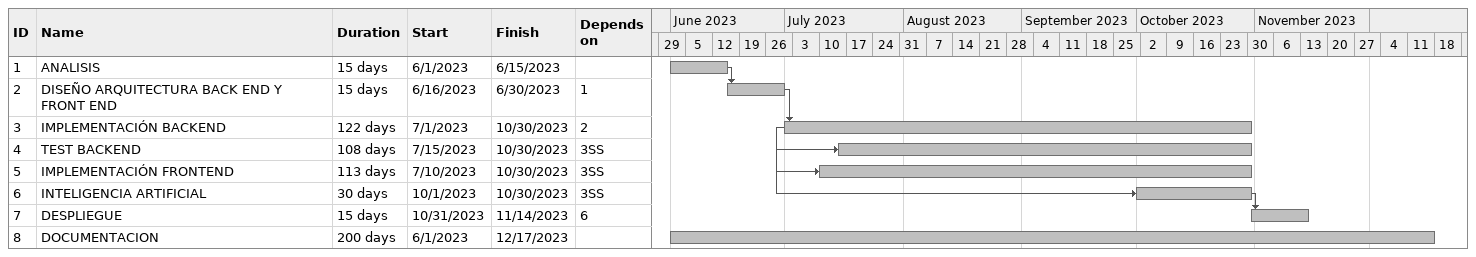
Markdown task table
| ID | Task | Duration | Start | Finish | Predecessors |
|---|---|---|---|---|---|
| 1 | ANALISIS | 15d | 2023-06-01 | 2023-06-15 |  |
| 2 | DISEÑO ARQUITECTURA BACK END Y FRONT END | 15d | 2023-06-16 | 2023-06-30 | 1 |
| 3 | IMPLEMENTACIÓN BACKEND | 122d | 2023-07-01 | 2023-10-30 | 2 |
| 4 | TEST BACKEND | 108d | 2023-07-15 | 2023-10-30 | 3SS |
| 5 | IMPLEMENTACIÓN FRONTEND | 113d | 2023-07-10 | 2023-10-30 | 3SS |
| 6 | INTELIGENCIA ARTIFICIAL | 30d | 2023-10-01 | 2023-10-30 | 3SS |
| 7 | DESPLIEGUE | 15d | 2023-10-31 | 2023-11-14 | 6 |
| 8 | DOCUMENTACION | 200d | 2023-06-01 | 2023-12-17 |  |
